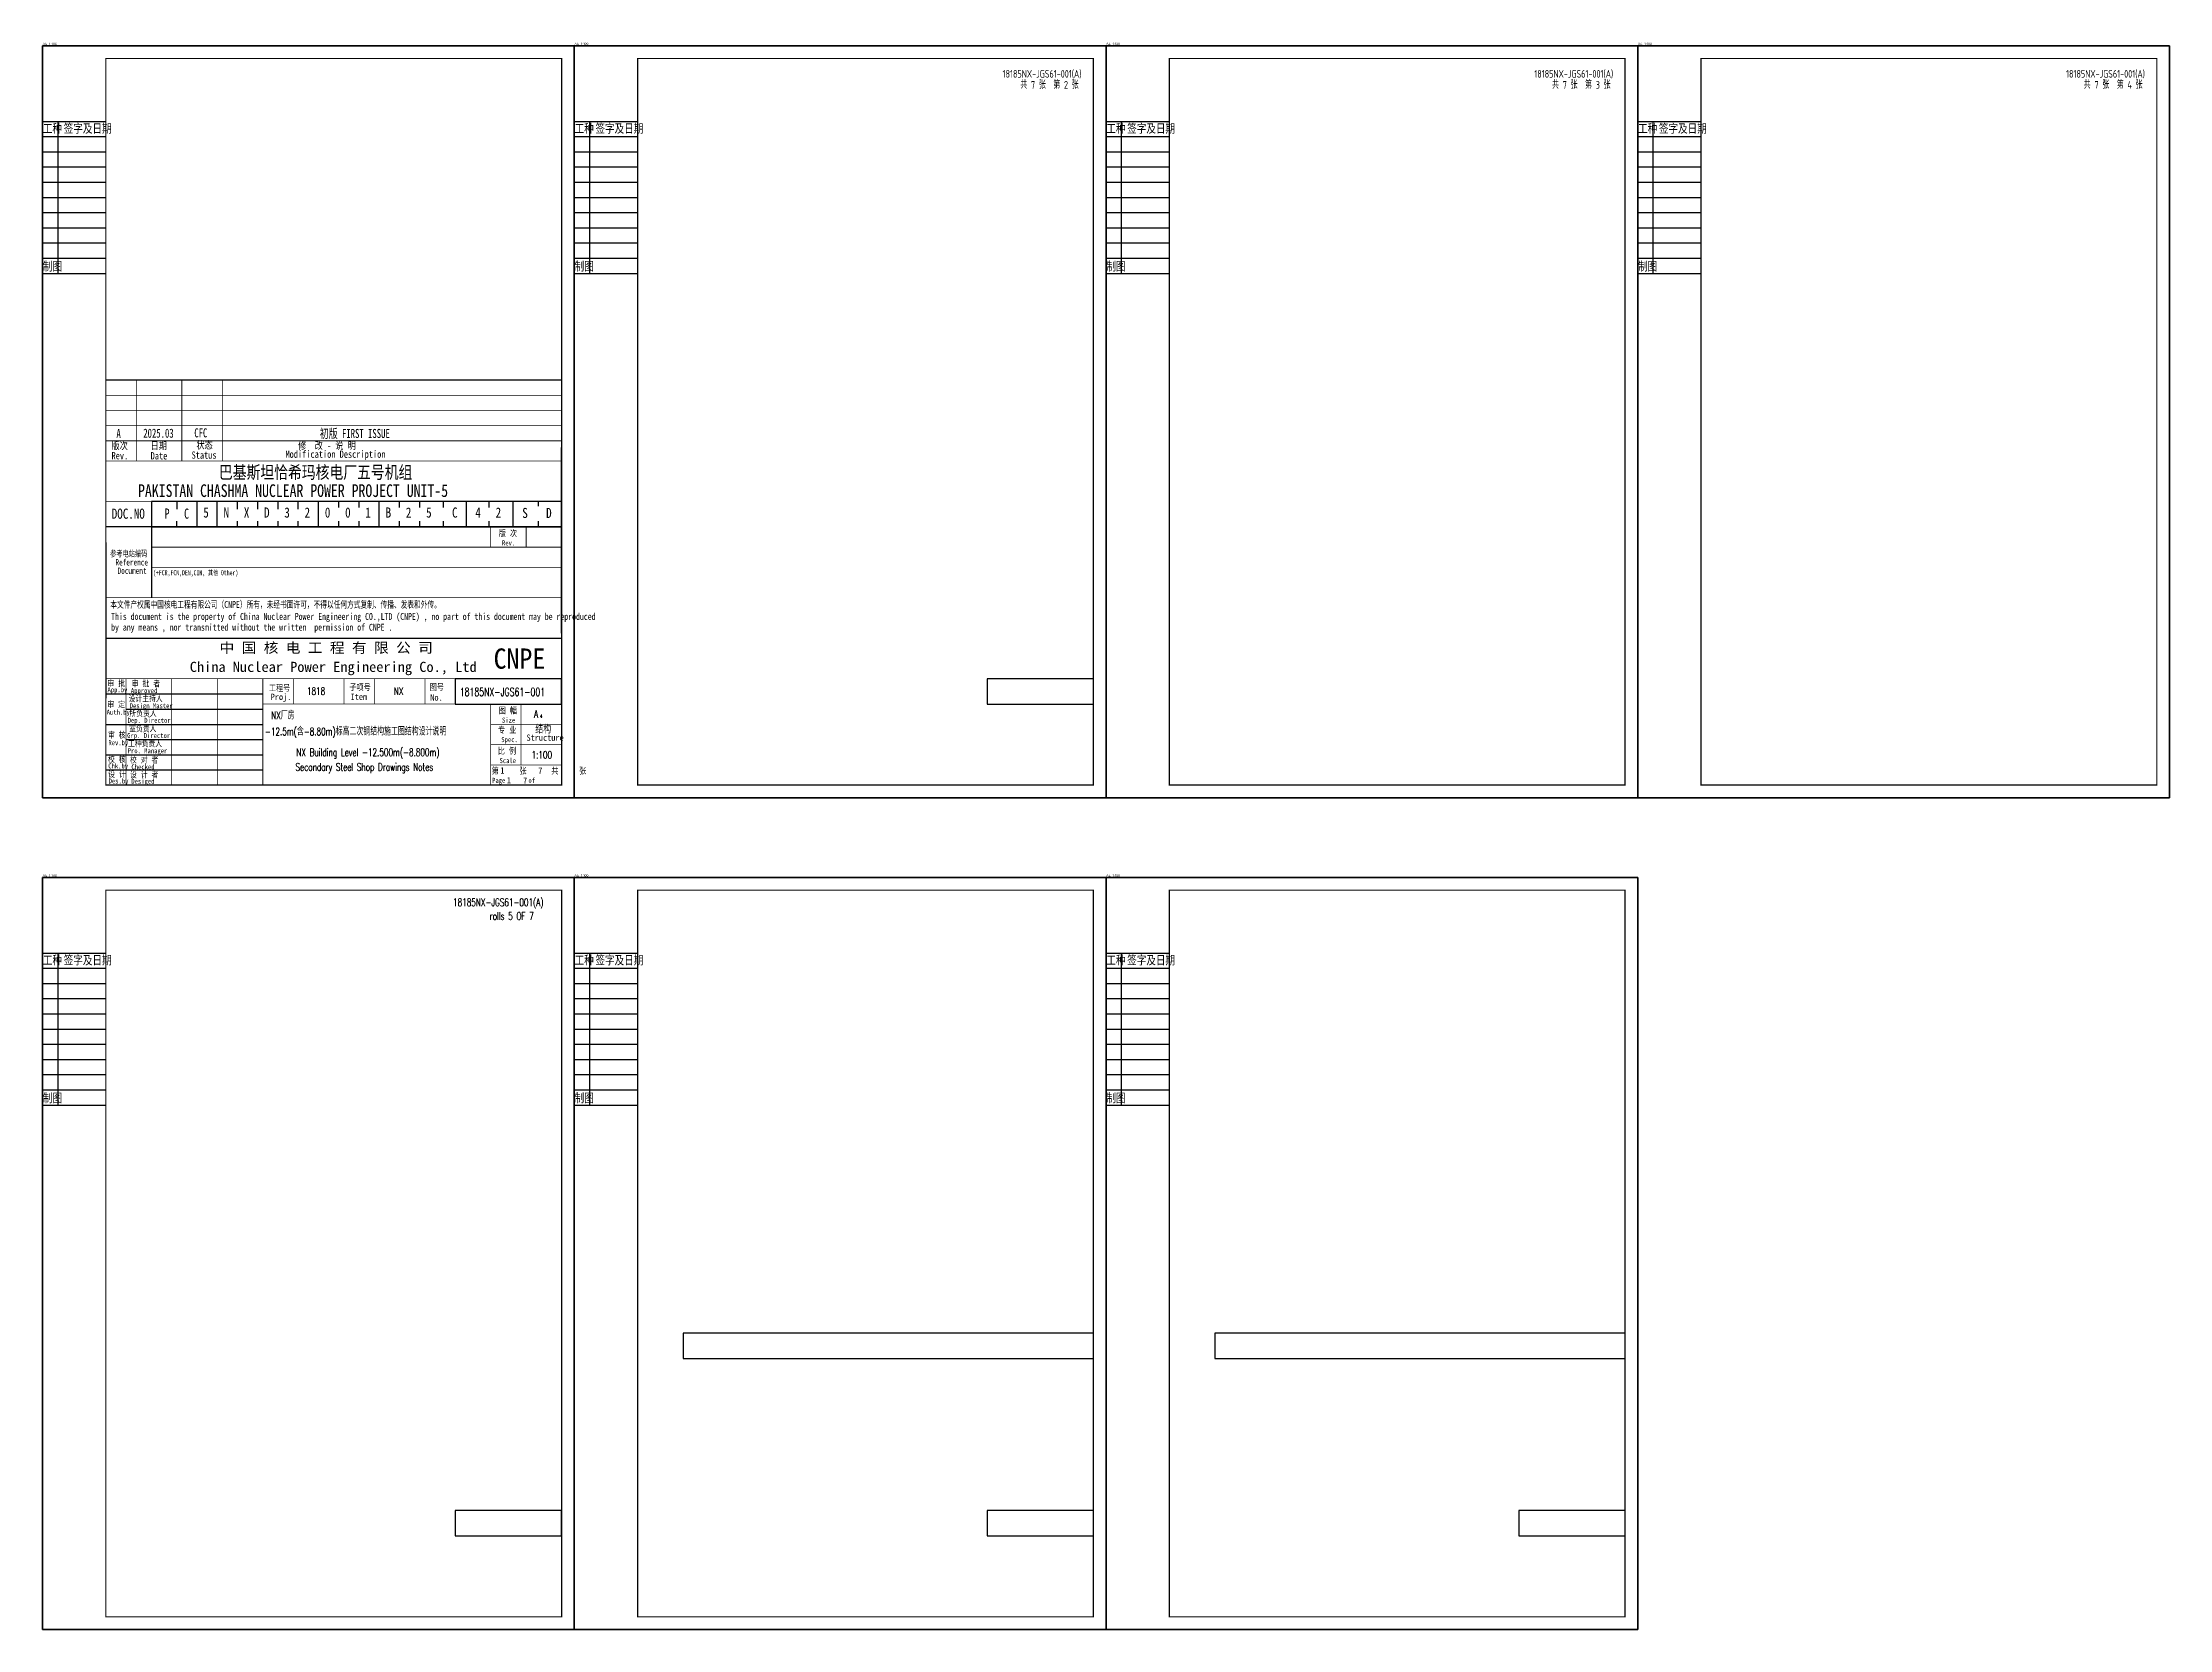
# Model space of a CAD drawing. Extents: x -110916 to 14423, y -159679 to 774005.
# Drawn here: x -110562 to -26562, y 711326 to 774005 of the extents above; entities that cross this region are included whole.
import ezdxf
from ezdxf.enums import TextEntityAlignment as Align

# ---------------------------------------------------------------- set-up
doc = ezdxf.new("R2010")
doc.units = 0
doc.linetypes.add('CONTINOUS', pattern=[0])
doc.layers.get('0').update_dxf_attribs({"linetype": 'CONTINUOUS'})
for name, color, linetype in [('1', 1, 'CONTINUOUS'), ('C77(文本)', 3, 'CONTINUOUS'), ('PUB_TEXT', 7, 'CONTINUOUS'), ('TK', 7, 'CONTINUOUS'), ('ttkk', 7, 'CONTINUOUS'), ('图框', 4, 'CONTINOUS'), ('标注', 3, 'CONTINUOUS')]:
    doc.layers.add(name, color=color, linetype=linetype)
doc.layers.add('_TSZ_PLOT_MARK', color=1, linetype='CONTINUOUS', plot=False)
doc.styles.add('_TSZ_PLOT_MARK', font='tssdeng.shx', dxfattribs={"width": 0.7, "bigfont": 'tssdchn.shx'})
doc.styles.add('CHINESE-3', font='romand.shx', dxfattribs={"width": 0.8, "bigfont": 'ochinese.shx'})
doc.styles.add('RH', font='romans.shx', dxfattribs={"width": 0.7, "bigfont": 'hz.shx'})
doc.styles.add('ROMAND', font='romand.shx', dxfattribs={"width": 0.7, "bigfont": 'ochinese.shx'})
doc.styles.add('romans', font='romans.shx', dxfattribs={"width": 0.7, "bigfont": 'hz.shx'})
doc.styles.add('S1', font='tssdeng.shx', dxfattribs={"width": 0.7, "bigfont": 'tssdchn.shx'})
doc.styles.add('TSSD_DIMENSION', font='tssdeng.shx', dxfattribs={"width": 0.7, "bigfont": 'Hztxt.shx'})
doc.styles.add('宋体', font='', dxfattribs={"width": 0.7})
doc.styles.add('汉字', font='STFANGSO.TTF', dxfattribs={"width": 0.8, "height": 4})
doc.styles.get('宋体').set_extended_font_data('SimSun')

# ---------------------------------------------------------------- blocks, each defined once
blk = doc.blocks.new('A$C60FE1D64')
at = {"layer": 'TK', "ltscale": 10}
for p, q in [((1250, 3000), (0, 3000)), ((300, 3000), (300, 0)), ((1250, 2700), (0, 2700)), ((1250, 2400), (0, 2400)), ((1250, 2100), (0, 2100)), ((1250, 1800), (0, 1800)), ((1250, 1500), (0, 1500)), ((1250, 1200), (0, 1200)), ((1250, 900), (0, 900)), ((1250, 600), (0, 600)), ((1250, 300), (0, 300)), ((0, 0), (1250, 0))]:
    blk.add_line(p, q, dxfattribs=at)
at = {"layer": 'TK', "ltscale": 10, "style": 'TSSD_DIMENSION', "width": 0.7}
for s, p in [('工种', (7, 2762)), ('签字及日期', (418, 2762)), ('制图', (7, 40))]:
    blk.add_text(s, height=200, dxfattribs=at).set_placement(p)
blk = doc.blocks.new('A$C1937165A')
at = {"ltscale": 5}
blk.add_line((0, 14850), (0, 0), dxfattribs=at)
at = {"ltscale": 10}
blk.add_line((0, 14850), (10500, 14850), dxfattribs=at)
at = {"layer": 'TK'}
blk.add_lwpolyline([(0, 14850), (10500, 14850), (10500, 0), (0, 0)], close=True, dxfattribs=at)
at = {"layer": 'TK', "const_width": 25}
blk.add_lwpolyline([(10250, 250), (10250, 14600), (1250, 14600), (1250, 250), (10250, 250)], dxfattribs=at)
at = {"layer": 'C77(文本)'}
blk.add_blockref('A$C60FE1D64', (0, 10351), dxfattribs=at)

msp = doc.modelspace()

# ---------------------------------------------------------------- linework, layer by layer
at = {"color": 4, "linetype": 'Continuous'}
msp.add_line((-106262, 755875), (-106262, 752075), dxfattribs=at)
at = {"color": 4}
msp.add_line((-105262, 755875), (-105262, 755575), dxfattribs=at)
at = {"layer": '1', "color": 4}
for p, q in [((-90095, 758011), (-90095, 758011)), ((-90095, 758011), (-90095, 758011)), ((-90095, 758011), (-90095, 758011)), ((-90095, 758011), (-90095, 758011)), ((-90095, 758011), (-90095, 758011)), ((-90095, 758011), (-90095, 758011)), ((-90095, 758011), (-90095, 758011)), ((-90095, 758011), (-90095, 758011)), ((-90062, 750680), (-90062, 758011)), ((-90062, 750680), (-90062, 758011)), ((-90092, 756499), (-90092, 756499)), ((-90092, 756499), (-90092, 756499)), ((-90092, 756499), (-90092, 756499)), ((-90092, 756499), (-90092, 756499)), ((-105262, 755775), (-105262, 755775)), ((-104462, 754875), (-104462, 755875)), ((-103662, 754875), (-103662, 755875)), ((-102862, 755575), (-102862, 755875)), ((-102062, 755575), (-102062, 755875)), ((-101262, 755575), (-101262, 755875)), ((-100462, 755575), (-100462, 755875)), ((-99662, 754875), (-99662, 755875)), ((-98862, 755646), (-98862, 755875)), ((-98062, 755646), (-98062, 755875)), ((-97262, 754875), (-97262, 755875)), ((-96462, 755646), (-96462, 755875)), ((-95662, 755646), (-95662, 755875)), ((-94725, 755646), (-94725, 755875)), ((-93825, 754896), (-93825, 755896)), ((-92925, 755646), (-92925, 755846)), ((-91975, 754875), (-91975, 755875)), ((-90975, 755696), (-90975, 755885)), ((-90062, 754875), (-108062, 754875)), ((-105262, 754875), (-105262, 755096)), ((-102862, 754875), (-102862, 755096)), ((-102062, 754875), (-102062, 755096)), ((-101262, 754875), (-101262, 755096)), ((-100462, 754875), (-100462, 755096)), ((-98862, 754875), (-98862, 755096)), ((-98062, 754875), (-98062, 755096)), ((-96462, 754875), (-96462, 755096)), ((-95662, 754875), (-95662, 755096)), ((-94725, 754846), (-94725, 755096)), ((-92925, 754896), (-92925, 755096)), ((-90975, 754896), (-90975, 755096)), ((-108062, 748275), (-101862, 748275)), ((-107262, 747675), (-101862, 747675)), ((-108062, 747075), (-101862, 747075)), ((-107262, 746475), (-101862, 746475)), ((-108062, 745875), (-101862, 745875)), ((-108062, 745275), (-101862, 745275)), ((-90062, 744675), (-108062, 744675)), ((-90062, 744675), (-108062, 744675)), ((-90062, 744675), (-108062, 744675)), ((-90062, 744675), (-108062, 744675)), ((-90062, 744675), (-108062, 744675)), ((-90062, 744675), (-108062, 744675))]:
    msp.add_line(p, q, dxfattribs=at)
at = {"layer": '1', "color": 4, "ltscale": 0.8}
msp.add_line((-108062, 754264), (-108062, 748114), dxfattribs=at)
at = {"layer": '1', "color": 4, "const_width": 50}
for points in [[(-108062, 744675), (-90062, 744675), (-90062, 760675), (-108062, 760675)], [(-108062, 750475), (-90062, 750475), (-90062, 744675), (-108062, 744675)]]:
    msp.add_lwpolyline(points, close=True, dxfattribs=at)
at = {"layer": '1', "color": 4}
for points, const_width in [([(-106862, 760675), (-106862, 757475)], 30), ([(-105062, 760675), (-105062, 757475)], 30), ([(-103462, 760675), (-103462, 757475)], 30), ([(-108062, 760075), (-90062, 760075)], 30), ([(-108062, 759475), (-90062, 759475)], 30), ([(-108062, 758875), (-90062, 758875)], 30), ([(-108062, 758275), (-90062, 758275)], 30), ([(-108062, 757475), (-90062, 757475)], 30), ([(-108062, 755875), (-90062, 755875)], 30), ([(-106262, 755875), (-106262, 752075)], 30), ([(-108062, 754875), (-90062, 754875)], 30), ([(-92862, 754875), (-92862, 754075)], 30), ([(-91462, 754875), (-91462, 754075)], 30), ([(-106262, 754075), (-90062, 754075)], 30), ([(-106262, 753275), (-90062, 753275)], 30), ([(-108062, 752075), (-90062, 752075)], 30), ([(-108062, 748875), (-90062, 748875)], 30), ([(-107262, 748875), (-107262, 744675)], 30), ([(-107262, 748875), (-107262, 744675)], 30), ([(-105462, 748875), (-105462, 744675)], 30), ([(-103662, 748875), (-103662, 744675)], 30), ([(-101862, 748875), (-101862, 744675)], 30), ([(-100662, 748875), (-100662, 747875)], 25), ([(-98662, 748875), (-98662, 747875)], 25), ([(-97462, 748875), (-97462, 747875)], 25), ([(-95462, 748875), (-95462, 747875)], 25), ([(-94262, 748875), (-94262, 747875)], 25), ([(-101862, 747875), (-90062, 747875)], 30), ([(-92862, 747875), (-92862, 744675)], 30), ([(-91662, 747875), (-91662, 745475)], 25), ([(-90062, 747075), (-92862, 747075)], 25), ([(-90062, 746275), (-92862, 746275)], 25), ([(-90062, 745475), (-92862, 745475)], 25)]:
    msp.add_lwpolyline(points, dxfattribs=dict(at, const_width=const_width))
at = {"layer": '_TSZ_PLOT_MARK'}
for points in [[(-110562, 744175), (-89562, 744175), (-89562, 773875), (-110562, 773875)], [(-110562, 744175), (-89562, 744175), (-89562, 773875), (-110562, 773875)], [(-89562, 744175), (-68562, 744175), (-68562, 773875), (-89562, 773875)], [(-89562, 744175), (-68562, 744175), (-68562, 773875), (-89562, 773875)], [(-68562, 744175), (-47562, 744175), (-47562, 773875), (-68562, 773875)], [(-68562, 744175), (-47562, 744175), (-47562, 773875), (-68562, 773875)], [(-47562, 744175), (-26562, 744175), (-26562, 773875), (-47562, 773875)], [(-47562, 744175), (-26562, 744175), (-26562, 773875), (-47562, 773875)], [(-106262, 754875), (-90062, 754875), (-90062, 755875), (-106262, 755875)], [(-106262, 754875), (-90062, 754875), (-90062, 755875), (-106262, 755875)], [(-94262, 747875), (-90062, 747875), (-90062, 748875), (-94262, 748875)], [(-94262, 747875), (-90062, 747875), (-90062, 748875), (-94262, 748875)], [(-73262, 747875), (-69062, 747875), (-69062, 748875), (-73262, 748875)], [(-73262, 747875), (-69062, 747875), (-69062, 748875), (-73262, 748875)], [(-110562, 711326), (-89562, 711326), (-89562, 741026), (-110562, 741026)], [(-110562, 711326), (-89562, 711326), (-89562, 741026), (-110562, 741026)], [(-89562, 711326), (-68562, 711326), (-68562, 741026), (-89562, 741026)], [(-89562, 711326), (-68562, 711326), (-68562, 741026), (-89562, 741026)], [(-68562, 711326), (-47562, 711326), (-47562, 741026), (-68562, 741026)], [(-68562, 711326), (-47562, 711326), (-47562, 741026), (-68562, 741026)], [(-85262, 722026), (-69062, 722026), (-69062, 723026), (-85262, 723026)], [(-85262, 722026), (-69062, 722026), (-69062, 723026), (-85262, 723026)], [(-64262, 722026), (-48062, 722026), (-48062, 723026), (-64262, 723026)], [(-64262, 722026), (-48062, 722026), (-48062, 723026), (-64262, 723026)], [(-94262, 715026), (-90062, 715026), (-90062, 716026), (-94262, 716026)], [(-94262, 715026), (-90062, 715026), (-90062, 716026), (-94262, 716026)], [(-73262, 715026), (-69062, 715026), (-69062, 716026), (-73262, 716026)], [(-73262, 715026), (-69062, 715026), (-69062, 716026), (-73262, 716026)], [(-52262, 715026), (-48062, 715026), (-48062, 716026), (-52262, 716026)], [(-52262, 715026), (-48062, 715026), (-48062, 716026), (-52262, 716026)]]:
    msp.add_lwpolyline(points, close=True, dxfattribs=at)
at = {"layer": 'ttkk'}
for points in [[(-110562, 773875), (-89562, 773875), (-89562, 744175), (-110562, 744175)], [(-89562, 773875), (-68562, 773875), (-68562, 744175), (-89562, 744175)], [(-68562, 773875), (-47562, 773875), (-47562, 744175), (-68562, 744175)], [(-47562, 773875), (-26562, 773875), (-26562, 744175), (-47562, 744175)], [(-110562, 741026), (-89562, 741026), (-89562, 711326), (-110562, 711326)], [(-89562, 741026), (-68562, 741026), (-68562, 711326), (-89562, 711326)], [(-68562, 741026), (-47562, 741026), (-47562, 711326), (-68562, 711326)]]:
    msp.add_lwpolyline(points, close=True, dxfattribs=at)
at = {"layer": '图框', "color": 4}
msp.add_line((-90062, 744675), (-108062, 744675), dxfattribs=at)
msp.add_line((-90062, 744675), (-108062, 744675), dxfattribs=at)
msp.add_line((-90062, 744675), (-108062, 744675), dxfattribs=at)
msp.add_line((-90062, 744675), (-108062, 744675), dxfattribs=at)

# ---------------------------------------------------------------- block references
at = {"layer": 'C77(文本)', "xscale": 2, "yscale": 2, "zscale": 2}
for p in [(-110562, 744175), (-89562, 744175), (-68562, 744175), (-47562, 744175), (-110562, 711326), (-89562, 711326), (-68562, 711326)]:
    msp.add_blockref('A$C1937165A', p, dxfattribs=at)

# ---------------------------------------------------------------- texts
at = {"width": 0.7}
for s, style, p in [('18185NX-JGS61-001(A)', 'TSSD_DIMENSION', (-72646, 772619)), ('18185NX-JGS61-001(A)', 'TSSD_DIMENSION', (-51646, 772619)), ('18185NX-JGS61-001(A)', 'TSSD_DIMENSION', (-30646, 772619)), ('18185NX-JGS61-001(A)', 'romans', (-94348, 739896)), ('rolls 5 OF 7', 'romans', (-92901, 739353))]:
    msp.add_text(s, height=300, dxfattribs=dict(at, style=style)).set_placement(p)
at = {"color": 4, "linetype": 'Continuous', "style": '宋体', "width": 0.8}
for s, p in [('巴基斯坦恰希玛核电厂五号机组', (-103596, 756781)), ('PAKISTAN CHASHMA NUCLEAR POWER PROJECT UNIT-5', (-106791, 756056))]:
    msp.add_text(s, height=500, dxfattribs=at).set_placement(p)
for s, p in [('5', (-104213, 755122)), ('N', (-103413, 755122)), ('X', (-102613, 755122)), ('D', (-101813, 755122)), ('3', (-101013, 755122)), ('2', (-100213, 755122)), ('0', (-99413, 755122)), ('B', (-97013, 755122)), ('2', (-96213, 755122)), ('5', (-95413, 755122)), ('C', (-94388, 755122)), ('4', (-93468, 755122)), ('2', (-92668, 755122)), ('S', (-91616, 755105)), ('D', (-90673, 755105))]:
    msp.add_text(s, height=400, dxfattribs=at).set_placement(p, align=Align.BOTTOM_LEFT)
at = {"color": 2, "linetype": 'Continuous', "style": '宋体', "width": 0.8}
for s, p in [('0', (-98613, 755122)), ('1', (-97813, 755122))]:
    msp.add_text(s, height=400, dxfattribs=at).set_placement(p, align=Align.BOTTOM_LEFT)
at = {"color": 4, "linetype": 'Continuous', "char_height": 400, "attachment_point": 5, "style": '宋体'}
for s, width, insert in [('P', 577.48, (-105642, 755403)), ('C', 676.01, (-104875, 755396))]:
    msp.add_mtext_dynamic_manual_height_columns(s, width=width, gutter_width=100, heights=[0], dxfattribs=dict(at, insert=insert))
at = {"layer": '1', "color": 4}
for s, height, style, width, p in [('A', 360, '宋体', 0.7, (-107644, 758387)), ('2025.03', 360, '宋体', 0.7, (-106584, 758396)), ('CFC', 360, '宋体', 0.7, (-104569, 758409)), ('初版 FIRST ISSUE', 360, '宋体', 0.7, (-99612, 758384)), ('版次', 288, '汉字', 0.8, (-107837, 757940)), ('Rev.', 288, '汉字', 0.8, (-107837, 757544)), ('Date', 288, '汉字', 0.8, (-106293, 757538)), ('日期 ', 288, '汉字', 0.8, (-106293, 757941)), ('Status', 288, '汉字', 0.8, (-104676, 757566)), ('状态', 288, '汉字', 0.8, (-104484, 757962)), ('Modification Description', 288, '汉字', 0.8, (-100968, 757603)), ('修  改 - 说 明', 288, '汉字', 0.8, (-100467, 757946)), ('DOC.NO', 400, '宋体', 0.8, (-107828, 755196)), ('版 次', 250, '汉字', 0.8, (-92543, 754501)), ('Rev.', 200, '汉字', 0.8, (-92418, 754142)), ('App.by', 200, '汉字', 0.8, (-107996, 748343)), ('审 批', 240, '汉字', 0.8, (-107998, 748576)), ('Approved', 200, '汉字', 0.8, (-107073, 748309)), ('审 批 者', 240, '汉字', 0.8, (-107041, 748568)), ('Auth.by', 200, '汉字', 0.8, (-108030, 747458)), ('审 定', 240, '汉字', 0.8, (-108002, 747746)), ('设计主持人', 240, '汉字', 0.8, (-107164, 747978)), ('所负责人', 240, '汉字', 0.8, (-107131, 747392)), ('Design Master', 200, '汉字', 0.8, (-107120, 747711)), ('Proj.', 250, '汉字', 0.8, (-101552, 748035)), ('Item', 250, '汉字', 0.8, (-98396, 748039)), ('No.', 250, '汉字', 0.8, (-95248, 748011)), ('图 幅', 250, '汉字', 0.8, (-92543, 747501)), ('审 核', 240, '汉字', 0.8, (-107979, 746540)), ('Dep. Director', 200, '汉字', 0.8, (-107200, 747135)), ('室负责人', 240, '汉字', 0.8, (-107142, 746789)), ('专 业', 250, '汉字', 0.8, (-92571, 746733)), ('Size', 200, '汉字', 0.8, (-92418, 747142)), ('Rev.by', 200, '汉字', 0.8, (-107961, 746253)), ('Grp. Director', 200, '汉字', 0.8, (-107220, 746533)), ('Pro. Manager', 200, '汉字', 0.8, (-107200, 745933)), ('工种负责人', 240, '汉字', 0.8, (-107186, 746199)), ('比 例', 250, '汉字', 0.8, (-92584, 745904)), ('Spec.', 200, '汉字', 0.8, (-92445, 746373)), ('Structure', 250, '汉字', 0.8, (-91448, 746425)), ('校 核', 240, '汉字', 0.8, (-107978, 745577)), ('设 计', 240, '汉字', 0.8, (-107969, 744984)), ('Chk.by', 200, '汉字', 0.8, (-107968, 745333)), ('校 对 者', 240, '汉字', 0.8, (-107110, 745554)), ('设 计 者', 240, '汉字', 0.8, (-107110, 744969)), ('Checked', 200, '汉字', 0.8, (-107053, 745297)), ('第     张      共     张', 250, '汉字', 0.8, (-92824, 745119)), ('Scale', 200, '汉字', 0.8, (-92515, 745544)), ('1', 250, '汉字', 0.8, (-92483, 745130)), ('7', 250, '汉字', 0.8, (-90989, 745115)), ('Des.by', 200, '汉字', 0.8, (-107953, 744739)), ('Desiged', 200, '汉字', 0.8, (-107057, 744727)), ('Page       of  ', 200, '汉字', 0.8, (-92808, 744764)), ('1', 250, '汉字', 0.8, (-92222, 744741)), ('7', 250, '汉字', 0.8, (-91585, 744730))]:
    msp.add_text(s, height=height, dxfattribs=dict(at, style=style, width=width)).set_placement(p)
at = {"layer": '1', "color": 4, "ltscale": 0.8}
for s, height, style, width, p in [('参考电站编码', 250, '宋体', 0.7, (-107893, 753695)), ('Reference', 250, '宋体', 0.7, (-107682, 753350)), ('Document', 250, '宋体', 0.7, (-107598, 753020)), ('(+FCR,FCN,DEN,CIN, 其他 Other)', 200, '宋体', 0.7, (-106196, 752964)), ('本文件产权属中国核电工程有限公司（CNPE）所有，未经书面许可，不得以任何方式复制、传播、发表和外传。', 270, '宋体', 0.7, (-107885, 751675)), ('This document is the property of China Nuclear Power Engineering CO.,LTD (CNPE) , no part of this document may be reproduced ', 270, '宋体', 0.7, (-107854, 751201)), ('by any means , nor transmitted without the written  permission of CNPE .', 270, '宋体', 0.7, (-107854, 750776)), ('工程号', 250, '汉字', 0.8, (-101620, 748387)), ('子项号', 250, '汉字', 0.8, (-98441, 748419)), ('图号', 250, '汉字', 0.8, (-95270, 748426))]:
    msp.add_text(s, height=height, dxfattribs=dict(at, style=style, width=width)).set_placement(p)
at = {"layer": '1', "color": 4, "style": '宋体'}
for s, width, p, p2 in [('中 国 核 电 工 程 有 限 公 司', 1.015354, (-103570, 749901), (-95148, 749901)), ('China Nuclear Power Engineering Co., Ltd', 0.990448, (-104749, 749146), (-93417, 749146))]:
    msp.add_text(s, height=400, dxfattribs=dict(at, width=width)).set_placement(p, p2, align=Align.FIT)
at = {"layer": '_TSZ_PLOT_MARK', "style": '_TSZ_PLOT_MARK'}
for p in [(-110562, 773875), (-110562, 773875), (-89562, 773875), (-89562, 773875), (-68562, 773875), (-68562, 773875), (-47562, 773875), (-47562, 773875), (-110562, 741026), (-110562, 741026), (-89562, 741026), (-89562, 741026), (-68562, 741026), (-68562, 741026)]:
    msp.add_text('A4_1:100', height=100, dxfattribs=at).set_placement(p, align=Align.BOTTOM_LEFT)
at = {"layer": 'C77(文本)', "color": 7, "linetype": 'Continuous', "ltscale": 5, "style": 'S1', "width": 0.7}
for s, p in [('共 7 张  第 2 张', (-71946, 772182)), ('共 7 张  第 3 张', (-50946, 772182)), ('共 7 张  第 4 张', (-29946, 772182))]:
    msp.add_text(s, height=300, dxfattribs=at).set_placement(p)
at = {"layer": 'PUB_TEXT', "color": 4, "style": '宋体', "width": 0.891618}
msp.add_text('CNPE', height=800, dxfattribs=at).set_placement((-92748, 749273), (-90708, 749273), align=Align.FIT)
at = {"layer": 'TK', "color": 4}
for s, style, width, p in [('1818', 'ROMAND', 0.7, (-100118, 748237)), ('NX', 'ROMAND', 0.7, (-96689, 748237)), ('结构', 'CHINESE-3', 0.8, (-91099, 746718))]:
    msp.add_text(s, height=300, dxfattribs=dict(at, style=style, width=width)).set_placement(p)
at = {"layer": 'TK', "color": 2, "width": 0.7}
for s, height, style, p in [('NX厂房', 300, 'RH', (-101531, 747277)), ('4', 133, 'ROMAND', (-90916, 747330)), ('NX Building Level -12.500m(-8.800m)', 300, 'RH', (-100536, 745823)), ('Secondary Steel Shop Drawings Notes', 300, 'RH', (-100571, 745243))]:
    msp.add_text(s, height=height, dxfattribs=dict(at, style=style)).set_placement(p)
at = {"layer": 'TK', "style": 'ROMAND', "width": 0.7}
for s, p in [('A ', (-91149, 747332)), ('1:100', (-91248, 745722))]:
    msp.add_text(s, height=300, dxfattribs=at).set_placement(p)
at = {"layer": 'TK', "color": 3, "style": 'RH', "width": 0.7}
msp.add_text('-12.5m(含-8.80m)标高二次钢结构施工图结构设计说明', height=300, dxfattribs=at).set_placement((-101778, 746641))
at = {"layer": '标注', "color": 4, "ltscale": 0.001, "style": 'ROMAND', "width": 0.7}
msp.add_text('18185NX-JGS61-001', height=320, dxfattribs=at).set_placement((-94084, 748195))

doc.saveas('drawing.dxf')
